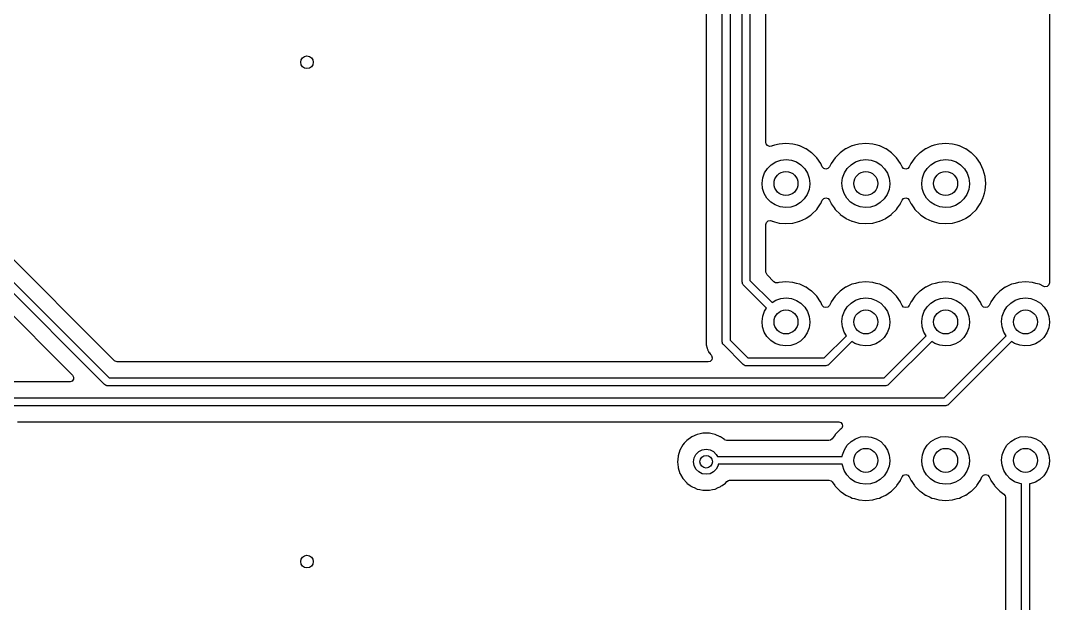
# Model space of a CAD drawing. Extents: x 144 to 253, y -181 to -52.
# Drawn here: x 220.76 to 253.49, y -135.31 to -116.79 of the extents above; entities that cross this region are included whole.
import ezdxf

# ---------------------------------------------------------------- set-up
doc = ezdxf.new("R2010")
doc.units = 0
doc.layers.add('BLACK', color=7, linetype='CONTINUOUS')

msp = doc.modelspace()

# ---------------------------------------------------------------- linework, layer by layer
at = {"layer": 'BLACK', "linetype": 'CONTINUOUS'}
for p, q in [((253.492, -94.4685), (253.492, -125.122)), ((243.715, -125.096), (243.715, -114.352)), ((243.965, -114.3), (243.965, -125.044)), ((244.474, -120.663), (244.474, -114.379)), ((243.08, -127), (243.08, -114.987)), ((243.33, -114.935), (243.33, -126.948)), ((242.571, -115.25), (242.571, -126.921)), ((223.745, -127.6), (213.229, -117.083)), ((212.813, -117.387), (223.572, -128.145)), ((223.432, -128.358), (212.673, -117.6)), ((212.5, -118.145), (222.411, -128.056)), ((244.479, -120.7), (244.474, -120.663)), ((244.518, -120.759), (244.479, -120.7)), ((244.583, -120.788), (244.518, -120.759)), ((244.653, -120.777), (244.583, -120.788)), ((244.669, -120.77), (244.653, -120.777)), ((244.674, -120.768), (244.669, -120.77)), ((244.669, -120.77), (244.669, -120.77)), ((244.679, -120.766), (244.674, -120.768)), ((244.745, -120.749), (244.679, -120.766)), ((244.679, -120.766), (244.679, -120.766)), ((244.889, -120.71), (244.745, -120.749)), ((245.11, -120.691), (244.889, -120.71)), ((245.331, -120.71), (245.11, -120.691)), ((245.475, -120.749), (245.331, -120.71)), ((245.541, -120.766), (245.475, -120.749)), ((245.546, -120.768), (245.541, -120.766)), ((245.541, -120.766), (245.541, -120.766)), ((245.551, -120.77), (245.546, -120.768)), ((245.743, -120.859), (245.551, -120.77)), ((245.551, -120.77), (245.551, -120.77)), ((247.209, -120.77), (247.017, -120.859)), ((247.214, -120.768), (247.209, -120.77)), ((247.209, -120.77), (247.209, -120.77)), ((247.219, -120.766), (247.214, -120.768)), ((247.285, -120.749), (247.219, -120.766)), ((247.219, -120.766), (247.219, -120.766)), ((247.429, -120.71), (247.285, -120.749)), ((247.65, -120.691), (247.429, -120.71)), ((247.871, -120.71), (247.65, -120.691)), ((248.015, -120.749), (247.871, -120.71)), ((248.081, -120.766), (248.015, -120.749)), ((248.086, -120.768), (248.081, -120.766)), ((248.081, -120.766), (248.081, -120.766)), ((248.091, -120.77), (248.086, -120.768)), ((248.283, -120.859), (248.091, -120.77)), ((248.091, -120.77), (248.091, -120.77)), ((249.749, -120.77), (249.557, -120.859)), ((249.754, -120.768), (249.749, -120.77)), ((249.749, -120.77), (249.749, -120.77)), ((249.759, -120.766), (249.754, -120.768)), ((249.825, -120.749), (249.759, -120.766)), ((249.759, -120.766), (249.759, -120.766)), ((249.969, -120.71), (249.825, -120.749)), ((250.19, -120.691), (249.969, -120.71)), ((250.411, -120.71), (250.19, -120.691)), ((250.555, -120.749), (250.411, -120.71)), ((250.621, -120.766), (250.555, -120.749)), ((250.626, -120.768), (250.621, -120.766)), ((250.621, -120.766), (250.621, -120.766)), ((250.631, -120.77), (250.626, -120.768)), ((250.823, -120.859), (250.631, -120.77)), ((250.631, -120.77), (250.631, -120.77)), ((245.748, -120.862), (245.743, -120.859)), ((245.743, -120.859), (245.743, -120.859)), ((245.754, -120.866), (245.748, -120.862)), ((245.925, -120.986), (245.754, -120.866)), ((245.93, -120.989), (245.925, -120.986)), ((245.925, -120.986), (245.925, -120.986)), ((246.087, -121.146), (245.93, -120.989)), ((246.83, -120.989), (246.673, -121.146)), ((246.835, -120.986), (246.83, -120.989)), ((247.008, -120.865), (246.835, -120.986)), ((246.835, -120.986), (246.835, -120.986)), ((247.012, -120.862), (247.008, -120.865)), ((247.008, -120.865), (247.008, -120.865)), ((247.017, -120.859), (247.012, -120.862)), ((247.017, -120.859), (247.017, -120.859)), ((248.288, -120.862), (248.283, -120.859)), ((248.283, -120.859), (248.283, -120.859)), ((248.294, -120.866), (248.288, -120.862)), ((248.465, -120.986), (248.294, -120.866)), ((248.47, -120.989), (248.465, -120.986)), ((248.465, -120.986), (248.465, -120.986)), ((248.627, -121.146), (248.47, -120.989)), ((249.37, -120.989), (249.213, -121.146)), ((249.375, -120.986), (249.37, -120.989)), ((249.548, -120.865), (249.375, -120.986)), ((249.375, -120.986), (249.375, -120.986)), ((249.552, -120.862), (249.548, -120.865)), ((249.548, -120.865), (249.548, -120.865)), ((249.557, -120.859), (249.552, -120.862)), ((249.557, -120.859), (249.557, -120.859)), ((250.828, -120.862), (250.823, -120.859)), ((250.823, -120.859), (250.823, -120.859)), ((250.834, -120.866), (250.828, -120.862)), ((251.005, -120.986), (250.834, -120.866)), ((251.01, -120.989), (251.005, -120.986)), ((251.005, -120.986), (251.005, -120.986)), ((251.167, -121.146), (251.01, -120.989)), ((244.519, -121.484), (244.641, -121.366)), ((244.641, -121.366), (244.786, -121.277)), ((244.786, -121.277), (244.946, -121.222)), ((244.946, -121.222), (245.115, -121.204)), ((245.115, -121.204), (245.284, -121.224)), ((245.284, -121.224), (245.444, -121.281)), ((245.444, -121.281), (245.587, -121.372)), ((245.587, -121.372), (245.707, -121.493)), ((246.214, -121.328), (246.087, -121.146)), ((246.217, -121.333), (246.214, -121.328)), ((246.266, -121.438), (246.217, -121.333)), ((246.217, -121.333), (246.217, -121.333)), ((246.311, -121.491), (246.266, -121.438)), ((246.494, -121.438), (246.447, -121.492)), ((246.543, -121.333), (246.494, -121.438)), ((246.546, -121.328), (246.543, -121.333)), ((246.543, -121.333), (246.543, -121.333)), ((246.673, -121.146), (246.546, -121.328)), ((247.059, -121.484), (247.181, -121.366)), ((247.181, -121.366), (247.326, -121.277)), ((247.326, -121.277), (247.486, -121.222)), ((247.486, -121.222), (247.655, -121.204)), ((247.655, -121.204), (247.824, -121.224)), ((247.824, -121.224), (247.984, -121.281)), ((247.984, -121.281), (248.127, -121.372)), ((248.127, -121.372), (248.247, -121.493)), ((248.754, -121.328), (248.627, -121.146)), ((248.757, -121.333), (248.754, -121.328)), ((248.806, -121.438), (248.757, -121.333)), ((248.757, -121.333), (248.757, -121.333)), ((248.851, -121.491), (248.806, -121.438)), ((249.034, -121.438), (248.987, -121.492)), ((249.083, -121.333), (249.034, -121.438)), ((249.086, -121.328), (249.083, -121.333)), ((249.083, -121.333), (249.083, -121.333)), ((249.213, -121.146), (249.086, -121.328)), ((249.599, -121.484), (249.721, -121.366)), ((249.721, -121.366), (249.866, -121.277)), ((249.866, -121.277), (250.026, -121.222)), ((250.026, -121.222), (250.195, -121.204)), ((250.195, -121.204), (250.364, -121.224)), ((250.364, -121.224), (250.524, -121.281)), ((250.524, -121.281), (250.667, -121.372)), ((250.667, -121.372), (250.787, -121.493)), ((251.294, -121.328), (251.167, -121.146)), ((251.297, -121.333), (251.294, -121.328)), ((251.302, -121.344), (251.297, -121.333)), ((251.297, -121.333), (251.297, -121.333)), ((251.388, -121.53), (251.302, -121.344)), ((244.369, -121.787), (244.427, -121.627)), ((244.427, -121.627), (244.519, -121.484)), ((245.707, -121.493), (245.797, -121.637)), ((245.797, -121.637), (245.853, -121.797)), ((246.379, -121.511), (246.311, -121.491)), ((246.447, -121.492), (246.379, -121.511)), ((246.909, -121.787), (246.967, -121.627)), ((246.967, -121.627), (247.059, -121.484)), ((248.247, -121.493), (248.337, -121.637)), ((248.337, -121.637), (248.393, -121.797)), ((248.919, -121.511), (248.851, -121.491)), ((248.987, -121.492), (248.919, -121.511)), ((249.449, -121.787), (249.507, -121.627)), ((249.507, -121.627), (249.599, -121.484)), ((250.787, -121.493), (250.877, -121.637)), ((250.877, -121.637), (250.933, -121.797)), ((251.446, -121.745), (251.388, -121.53)), ((251.465, -121.966), (251.446, -121.745)), ((244.348, -121.955), (244.369, -121.787)), ((244.365, -122.124), (244.348, -121.955)), ((245.872, -121.987), (245.848, -122.156)), ((245.853, -121.797), (245.872, -121.966)), ((245.872, -121.966), (245.872, -121.987)), ((246.888, -121.955), (246.909, -121.787)), ((246.905, -122.124), (246.888, -121.955)), ((248.412, -121.987), (248.388, -122.156)), ((248.393, -121.797), (248.412, -121.966)), ((248.412, -121.966), (248.412, -121.987)), ((249.428, -121.955), (249.449, -121.787)), ((249.445, -122.124), (249.428, -121.955)), ((250.952, -121.987), (250.928, -122.156)), ((250.933, -121.797), (250.952, -121.966)), ((250.952, -121.966), (250.952, -121.987)), ((251.446, -122.187), (251.465, -121.966)), ((244.418, -122.286), (244.365, -122.124)), ((244.506, -122.431), (244.418, -122.286)), ((245.788, -122.314), (245.694, -122.456)), ((245.848, -122.156), (245.788, -122.314)), ((246.313, -122.44), (246.381, -122.421)), ((246.381, -122.421), (246.449, -122.441)), ((246.958, -122.286), (246.905, -122.124)), ((247.046, -122.431), (246.958, -122.286)), ((248.328, -122.314), (248.234, -122.456)), ((248.388, -122.156), (248.328, -122.314)), ((248.853, -122.44), (248.921, -122.421)), ((248.921, -122.421), (248.989, -122.441)), ((249.498, -122.286), (249.445, -122.124)), ((249.586, -122.431), (249.498, -122.286)), ((250.868, -122.314), (250.774, -122.456)), ((250.928, -122.156), (250.868, -122.314)), ((251.297, -122.599), (251.386, -122.407)), ((251.386, -122.407), (251.388, -122.402)), ((251.386, -122.407), (251.386, -122.407)), ((251.388, -122.402), (251.394, -122.381)), ((251.394, -122.381), (251.422, -122.276)), ((251.422, -122.276), (251.446, -122.187)), ((244.624, -122.553), (244.506, -122.431)), ((244.766, -122.646), (244.624, -122.553)), ((244.926, -122.705), (244.766, -122.646)), ((245.094, -122.728), (244.926, -122.705)), ((245.263, -122.712), (245.094, -122.728)), ((245.425, -122.66), (245.263, -122.712)), ((245.571, -122.573), (245.425, -122.66)), ((245.694, -122.456), (245.571, -122.573)), ((246.087, -122.786), (246.119, -122.739)), ((246.119, -122.739), (246.211, -122.608)), ((246.211, -122.608), (246.214, -122.604)), ((246.211, -122.608), (246.211, -122.608)), ((246.214, -122.604), (246.217, -122.599)), ((246.217, -122.599), (246.266, -122.494)), ((246.217, -122.599), (246.217, -122.599)), ((246.266, -122.494), (246.313, -122.44)), ((246.449, -122.441), (246.494, -122.494)), ((246.494, -122.494), (246.543, -122.599)), ((246.543, -122.599), (246.543, -122.599)), ((246.543, -122.599), (246.546, -122.604)), ((246.546, -122.604), (246.549, -122.608)), ((246.549, -122.608), (246.549, -122.608)), ((246.549, -122.608), (246.641, -122.739)), ((246.641, -122.739), (246.673, -122.786)), ((247.164, -122.553), (247.046, -122.431)), ((247.306, -122.646), (247.164, -122.553)), ((247.466, -122.705), (247.306, -122.646)), ((247.634, -122.728), (247.466, -122.705)), ((247.803, -122.712), (247.634, -122.728)), ((247.965, -122.66), (247.803, -122.712)), ((248.111, -122.573), (247.965, -122.66)), ((248.234, -122.456), (248.111, -122.573)), ((248.627, -122.786), (248.659, -122.739)), ((248.659, -122.739), (248.751, -122.608)), ((248.751, -122.608), (248.754, -122.604)), ((248.751, -122.608), (248.751, -122.608)), ((248.754, -122.604), (248.757, -122.599)), ((248.757, -122.599), (248.806, -122.494)), ((248.757, -122.599), (248.757, -122.599)), ((248.806, -122.494), (248.853, -122.44)), ((248.989, -122.441), (249.034, -122.494)), ((249.034, -122.494), (249.083, -122.599)), ((249.083, -122.599), (249.083, -122.599)), ((249.083, -122.599), (249.086, -122.604)), ((249.086, -122.604), (249.089, -122.608)), ((249.089, -122.608), (249.089, -122.608)), ((249.089, -122.608), (249.181, -122.739)), ((249.181, -122.739), (249.213, -122.786)), ((249.704, -122.553), (249.586, -122.431)), ((249.846, -122.646), (249.704, -122.553)), ((250.006, -122.705), (249.846, -122.646)), ((250.174, -122.728), (250.006, -122.705)), ((250.343, -122.712), (250.174, -122.728)), ((250.505, -122.66), (250.343, -122.712)), ((250.651, -122.573), (250.505, -122.66)), ((250.774, -122.456), (250.651, -122.573)), ((251.167, -122.786), (251.199, -122.739)), ((251.199, -122.739), (251.291, -122.608)), ((251.291, -122.608), (251.294, -122.604)), ((251.291, -122.608), (251.291, -122.608)), ((251.294, -122.604), (251.297, -122.599)), ((251.297, -122.599), (251.297, -122.599)), ((245.551, -123.162), (245.743, -123.073)), ((245.743, -123.073), (245.748, -123.071)), ((245.743, -123.073), (245.743, -123.073)), ((245.748, -123.071), (245.897, -122.966)), ((245.897, -122.966), (245.925, -122.946)), ((245.925, -122.946), (245.93, -122.943)), ((245.925, -122.946), (245.925, -122.946)), ((245.93, -122.943), (246.087, -122.786)), ((246.673, -122.786), (246.83, -122.943)), ((246.83, -122.943), (246.835, -122.946)), ((246.835, -122.946), (246.835, -122.946)), ((246.835, -122.946), (246.863, -122.966)), ((246.863, -122.966), (247.012, -123.071)), ((247.012, -123.071), (247.017, -123.073)), ((247.017, -123.073), (247.017, -123.073)), ((247.017, -123.073), (247.209, -123.162)), ((248.091, -123.162), (248.283, -123.073)), ((248.283, -123.073), (248.288, -123.071)), ((248.283, -123.073), (248.283, -123.073)), ((248.288, -123.071), (248.437, -122.966)), ((248.437, -122.966), (248.465, -122.946)), ((248.465, -122.946), (248.47, -122.943)), ((248.465, -122.946), (248.465, -122.946)), ((248.47, -122.943), (248.627, -122.786)), ((249.213, -122.786), (249.37, -122.943)), ((249.37, -122.943), (249.375, -122.946)), ((249.375, -122.946), (249.375, -122.946)), ((249.375, -122.946), (249.403, -122.966)), ((249.403, -122.966), (249.552, -123.071)), ((249.552, -123.071), (249.557, -123.073)), ((249.557, -123.073), (249.557, -123.073)), ((249.557, -123.073), (249.749, -123.162)), ((250.631, -123.162), (250.823, -123.073)), ((250.823, -123.073), (250.828, -123.071)), ((250.823, -123.073), (250.823, -123.073)), ((250.828, -123.071), (250.977, -122.966)), ((250.977, -122.966), (251.005, -122.946)), ((251.005, -122.946), (251.01, -122.943)), ((251.005, -122.946), (251.005, -122.946)), ((251.01, -122.943), (251.167, -122.786)), ((244.474, -123.269), (244.494, -123.201)), ((244.474, -124.781), (244.474, -123.269)), ((244.494, -123.201), (244.547, -123.154)), ((244.547, -123.154), (244.617, -123.144)), ((244.617, -123.144), (244.653, -123.155)), ((244.653, -123.155), (244.669, -123.162)), ((244.669, -123.162), (244.669, -123.162)), ((244.669, -123.162), (244.674, -123.164)), ((244.674, -123.164), (244.679, -123.166)), ((244.679, -123.166), (244.679, -123.166)), ((244.679, -123.166), (244.745, -123.184)), ((244.745, -123.184), (244.889, -123.222)), ((244.889, -123.222), (245.11, -123.241)), ((245.11, -123.241), (245.331, -123.222)), ((245.331, -123.222), (245.475, -123.184)), ((245.475, -123.184), (245.541, -123.166)), ((245.541, -123.166), (245.546, -123.164)), ((245.541, -123.166), (245.541, -123.166)), ((245.546, -123.164), (245.551, -123.162)), ((247.209, -123.162), (247.214, -123.164)), ((247.214, -123.164), (247.219, -123.166)), ((247.219, -123.166), (247.219, -123.166)), ((247.219, -123.166), (247.285, -123.184)), ((247.285, -123.184), (247.429, -123.222)), ((247.429, -123.222), (247.65, -123.241)), ((247.65, -123.241), (247.871, -123.222)), ((247.871, -123.222), (248.015, -123.184)), ((248.015, -123.184), (248.081, -123.166)), ((248.081, -123.166), (248.086, -123.164)), ((248.081, -123.166), (248.081, -123.166)), ((248.086, -123.164), (248.091, -123.162)), ((249.749, -123.162), (249.754, -123.164)), ((249.754, -123.164), (249.759, -123.166)), ((249.759, -123.166), (249.759, -123.166)), ((249.759, -123.166), (249.825, -123.184)), ((249.825, -123.184), (249.969, -123.222)), ((249.969, -123.222), (250.19, -123.241)), ((250.19, -123.241), (250.411, -123.222)), ((250.411, -123.222), (250.555, -123.184)), ((250.555, -123.184), (250.621, -123.166)), ((250.621, -123.166), (250.626, -123.164)), ((250.621, -123.166), (250.621, -123.166)), ((250.626, -123.164), (250.631, -123.162)), ((243.965, -125.044), (244.669, -125.748)), ((244.476, -124.808), (244.474, -124.781)), ((244.51, -124.871), (244.476, -124.808)), ((244.728, -125.088), (244.51, -124.871)), ((243.724, -125.126), (243.715, -125.096)), ((243.73, -125.156), (243.724, -125.126)), ((243.734, -125.161), (243.73, -125.156)), ((243.735, -125.164), (243.734, -125.161)), ((243.738, -125.167), (243.735, -125.164)), ((243.752, -125.184), (243.738, -125.167)), ((244.493, -125.926), (243.752, -125.184)), ((244.779, -125.119), (244.728, -125.088)), ((244.849, -125.121), (244.779, -125.119)), ((244.883, -125.111), (244.849, -125.121)), ((244.889, -125.11), (244.883, -125.111)), ((244.883, -125.111), (244.883, -125.111)), ((245.11, -125.091), (244.889, -125.11)), ((245.331, -125.11), (245.11, -125.091)), ((245.441, -125.139), (245.331, -125.11)), ((245.541, -125.166), (245.441, -125.139)), ((245.546, -125.168), (245.541, -125.166)), ((245.541, -125.166), (245.541, -125.166)), ((245.551, -125.17), (245.546, -125.168)), ((245.743, -125.259), (245.551, -125.17)), ((245.551, -125.17), (245.551, -125.17)), ((245.748, -125.262), (245.743, -125.259)), ((245.743, -125.259), (245.743, -125.259)), ((245.818, -125.311), (245.748, -125.262)), ((245.925, -125.386), (245.818, -125.311)), ((247.008, -125.265), (246.835, -125.386)), ((247.012, -125.262), (247.008, -125.265)), ((247.008, -125.265), (247.008, -125.265)), ((247.017, -125.259), (247.012, -125.262)), ((247.209, -125.17), (247.017, -125.259)), ((247.017, -125.259), (247.017, -125.259)), ((247.214, -125.168), (247.209, -125.17)), ((247.209, -125.17), (247.209, -125.17)), ((247.219, -125.166), (247.214, -125.168)), ((247.319, -125.139), (247.219, -125.166)), ((247.219, -125.166), (247.219, -125.166)), ((247.429, -125.11), (247.319, -125.139)), ((247.65, -125.091), (247.429, -125.11)), ((247.871, -125.11), (247.65, -125.091)), ((247.981, -125.139), (247.871, -125.11)), ((248.081, -125.166), (247.981, -125.139)), ((248.086, -125.168), (248.081, -125.166)), ((248.081, -125.166), (248.081, -125.166)), ((248.091, -125.17), (248.086, -125.168)), ((248.283, -125.259), (248.091, -125.17)), ((248.091, -125.17), (248.091, -125.17)), ((248.288, -125.262), (248.283, -125.259)), ((248.283, -125.259), (248.283, -125.259)), ((248.358, -125.311), (248.288, -125.262)), ((248.465, -125.386), (248.358, -125.311)), ((249.548, -125.265), (249.375, -125.386)), ((249.552, -125.262), (249.548, -125.265)), ((249.548, -125.265), (249.548, -125.265)), ((249.557, -125.259), (249.552, -125.262)), ((249.749, -125.17), (249.557, -125.259)), ((249.557, -125.259), (249.557, -125.259)), ((249.754, -125.168), (249.749, -125.17)), ((249.749, -125.17), (249.749, -125.17)), ((249.759, -125.166), (249.754, -125.168)), ((249.859, -125.139), (249.759, -125.166)), ((249.759, -125.166), (249.759, -125.166)), ((249.969, -125.11), (249.859, -125.139)), ((250.19, -125.091), (249.969, -125.11)), ((250.411, -125.11), (250.19, -125.091)), ((250.521, -125.139), (250.411, -125.11)), ((250.621, -125.166), (250.521, -125.139)), ((250.626, -125.168), (250.621, -125.166)), ((250.621, -125.166), (250.621, -125.166)), ((250.631, -125.17), (250.626, -125.168)), ((250.823, -125.259), (250.631, -125.17)), ((250.631, -125.17), (250.631, -125.17)), ((250.828, -125.262), (250.823, -125.259)), ((250.823, -125.259), (250.823, -125.259)), ((250.898, -125.311), (250.828, -125.262)), ((251.005, -125.386), (250.898, -125.311)), ((252.088, -125.265), (251.915, -125.386)), ((252.092, -125.262), (252.088, -125.265)), ((252.088, -125.265), (252.088, -125.265)), ((252.097, -125.259), (252.092, -125.262)), ((252.289, -125.17), (252.097, -125.259)), ((252.097, -125.259), (252.097, -125.259)), ((252.294, -125.168), (252.289, -125.17)), ((252.289, -125.17), (252.289, -125.17)), ((252.299, -125.166), (252.294, -125.168)), ((252.399, -125.139), (252.299, -125.166)), ((252.299, -125.166), (252.299, -125.166)), ((252.509, -125.11), (252.399, -125.139)), ((252.73, -125.091), (252.509, -125.11)), ((252.951, -125.11), (252.73, -125.091)), ((253.061, -125.139), (252.951, -125.11)), ((253.161, -125.166), (253.061, -125.139)), ((253.166, -125.168), (253.161, -125.166)), ((253.161, -125.166), (253.161, -125.166)), ((253.171, -125.17), (253.166, -125.168)), ((253.313, -125.236), (253.171, -125.17)), ((253.171, -125.17), (253.171, -125.17)), ((253.348, -125.246), (253.313, -125.236)), ((253.418, -125.236), (253.348, -125.246)), ((253.472, -125.19), (253.418, -125.236)), ((253.492, -125.122), (253.472, -125.19)), ((244.669, -125.748), (244.786, -125.677)), ((244.786, -125.677), (244.946, -125.622)), ((244.946, -125.622), (245.115, -125.604)), ((245.115, -125.604), (245.284, -125.624)), ((245.284, -125.624), (245.444, -125.681)), ((245.444, -125.681), (245.587, -125.772)), ((245.93, -125.389), (245.925, -125.386)), ((245.925, -125.386), (245.925, -125.386)), ((246.087, -125.546), (245.93, -125.389)), ((246.09, -125.551), (246.087, -125.546)), ((246.211, -125.724), (246.09, -125.551)), ((246.09, -125.551), (246.09, -125.551)), ((246.67, -125.551), (246.549, -125.724)), ((246.673, -125.546), (246.67, -125.551)), ((246.67, -125.551), (246.67, -125.551)), ((246.83, -125.389), (246.673, -125.546)), ((246.835, -125.386), (246.83, -125.389)), ((246.835, -125.386), (246.835, -125.386)), ((247.181, -125.766), (247.326, -125.677)), ((247.326, -125.677), (247.486, -125.622)), ((247.486, -125.622), (247.655, -125.604)), ((247.655, -125.604), (247.824, -125.624)), ((247.824, -125.624), (247.984, -125.681)), ((247.984, -125.681), (248.127, -125.772)), ((248.47, -125.389), (248.465, -125.386)), ((248.465, -125.386), (248.465, -125.386)), ((248.627, -125.546), (248.47, -125.389)), ((248.63, -125.551), (248.627, -125.546)), ((248.751, -125.724), (248.63, -125.551)), ((248.63, -125.551), (248.63, -125.551)), ((249.21, -125.551), (249.089, -125.724)), ((249.213, -125.546), (249.21, -125.551)), ((249.21, -125.551), (249.21, -125.551)), ((249.37, -125.389), (249.213, -125.546)), ((249.375, -125.386), (249.37, -125.389)), ((249.375, -125.386), (249.375, -125.386)), ((249.721, -125.766), (249.866, -125.677)), ((249.866, -125.677), (250.026, -125.622)), ((250.026, -125.622), (250.195, -125.604)), ((250.195, -125.604), (250.364, -125.624)), ((250.364, -125.624), (250.524, -125.681)), ((250.524, -125.681), (250.667, -125.772)), ((251.01, -125.389), (251.005, -125.386)), ((251.005, -125.386), (251.005, -125.386)), ((251.167, -125.546), (251.01, -125.389)), ((251.17, -125.551), (251.167, -125.546)), ((251.291, -125.724), (251.17, -125.551)), ((251.17, -125.551), (251.17, -125.551)), ((251.75, -125.551), (251.629, -125.724)), ((251.753, -125.546), (251.75, -125.551)), ((251.75, -125.551), (251.75, -125.551)), ((251.91, -125.389), (251.753, -125.546)), ((251.915, -125.386), (251.91, -125.389)), ((251.915, -125.386), (251.915, -125.386)), ((252.261, -125.766), (252.406, -125.677)), ((252.406, -125.677), (252.566, -125.622)), ((252.566, -125.622), (252.735, -125.604)), ((252.735, -125.604), (252.904, -125.624)), ((252.904, -125.624), (253.064, -125.681)), ((253.064, -125.681), (253.207, -125.772)), ((244.369, -126.187), (244.427, -126.027)), ((244.427, -126.027), (244.493, -125.926)), ((245.587, -125.772), (245.707, -125.893)), ((245.707, -125.893), (245.797, -126.037)), ((246.214, -125.728), (246.211, -125.724)), ((246.217, -125.733), (246.214, -125.728)), ((246.266, -125.838), (246.217, -125.733)), ((246.217, -125.733), (246.217, -125.733)), ((246.311, -125.891), (246.266, -125.838)), ((246.379, -125.911), (246.311, -125.891)), ((246.447, -125.892), (246.379, -125.911)), ((246.494, -125.838), (246.447, -125.892)), ((246.543, -125.733), (246.494, -125.838)), ((246.546, -125.728), (246.543, -125.733)), ((246.543, -125.733), (246.543, -125.733)), ((246.549, -125.724), (246.546, -125.728)), ((246.909, -126.187), (246.967, -126.027)), ((246.967, -126.027), (247.059, -125.884)), ((247.059, -125.884), (247.181, -125.766)), ((248.127, -125.772), (248.247, -125.893)), ((248.247, -125.893), (248.337, -126.037)), ((248.754, -125.728), (248.751, -125.724)), ((248.757, -125.733), (248.754, -125.728)), ((248.806, -125.838), (248.757, -125.733)), ((248.757, -125.733), (248.757, -125.733)), ((248.851, -125.891), (248.806, -125.838)), ((248.919, -125.911), (248.851, -125.891)), ((248.987, -125.892), (248.919, -125.911)), ((249.034, -125.838), (248.987, -125.892)), ((249.083, -125.733), (249.034, -125.838)), ((249.086, -125.728), (249.083, -125.733)), ((249.083, -125.733), (249.083, -125.733)), ((249.089, -125.724), (249.086, -125.728)), ((249.449, -126.187), (249.507, -126.027)), ((249.507, -126.027), (249.599, -125.884)), ((249.599, -125.884), (249.721, -125.766)), ((250.667, -125.772), (250.787, -125.893)), ((250.787, -125.893), (250.877, -126.037)), ((251.294, -125.728), (251.291, -125.724)), ((251.297, -125.733), (251.294, -125.728)), ((251.346, -125.838), (251.297, -125.733)), ((251.297, -125.733), (251.297, -125.733)), ((251.391, -125.891), (251.346, -125.838)), ((251.459, -125.911), (251.391, -125.891)), ((251.527, -125.892), (251.459, -125.911)), ((251.574, -125.838), (251.527, -125.892)), ((251.623, -125.733), (251.574, -125.838)), ((251.626, -125.728), (251.623, -125.733)), ((251.623, -125.733), (251.623, -125.733)), ((251.629, -125.724), (251.626, -125.728)), ((251.989, -126.187), (252.047, -126.027)), ((252.047, -126.027), (252.139, -125.884)), ((252.139, -125.884), (252.261, -125.766)), ((253.207, -125.772), (253.327, -125.893)), ((253.327, -125.893), (253.417, -126.037)), ((244.348, -126.355), (244.369, -126.187)), ((244.365, -126.524), (244.348, -126.355)), ((245.797, -126.037), (245.853, -126.197)), ((245.853, -126.197), (245.872, -126.366)), ((246.888, -126.355), (246.909, -126.187)), ((246.905, -126.524), (246.888, -126.355)), ((248.337, -126.037), (248.393, -126.197)), ((248.393, -126.197), (248.412, -126.366)), ((249.428, -126.355), (249.449, -126.187)), ((249.445, -126.524), (249.428, -126.355)), ((250.877, -126.037), (250.933, -126.197)), ((250.933, -126.197), (250.952, -126.366)), ((251.968, -126.355), (251.989, -126.187)), ((251.985, -126.524), (251.968, -126.355)), ((253.417, -126.037), (253.473, -126.197)), ((253.473, -126.197), (253.492, -126.366)), ((244.418, -126.686), (244.365, -126.524)), ((245.848, -126.556), (245.788, -126.714)), ((245.872, -126.387), (245.848, -126.556)), ((245.872, -126.366), (245.872, -126.387)), ((246.958, -126.686), (246.905, -126.524)), ((248.388, -126.556), (248.328, -126.714)), ((248.412, -126.387), (248.388, -126.556)), ((248.412, -126.366), (248.412, -126.387)), ((249.498, -126.686), (249.445, -126.524)), ((250.928, -126.556), (250.868, -126.714)), ((250.952, -126.387), (250.928, -126.556)), ((250.952, -126.366), (250.952, -126.387)), ((252.038, -126.686), (251.985, -126.524)), ((253.468, -126.556), (253.408, -126.714)), ((253.492, -126.387), (253.468, -126.556)), ((253.492, -126.366), (253.492, -126.387)), ((242.571, -126.932), (242.569, -126.94)), ((242.569, -126.94), (242.57, -126.948)), ((242.57, -126.948), (242.57, -126.948)), ((242.57, -126.948), (242.571, -127.008)), ((242.571, -126.921), (242.571, -126.932)), ((242.571, -127.008), (242.571, -127.012)), ((243.089, -127.03), (243.08, -127)), ((243.33, -126.948), (243.892, -127.51)), ((244.506, -126.831), (244.418, -126.686)), ((244.624, -126.953), (244.506, -126.831)), ((244.766, -127.046), (244.624, -126.953)), ((245.571, -126.973), (245.425, -127.06)), ((245.694, -126.856), (245.571, -126.973)), ((245.788, -126.714), (245.694, -126.856)), ((246.329, -127.51), (247.032, -126.807)), ((247.21, -126.983), (246.469, -127.723)), ((247.032, -126.807), (246.958, -126.686)), ((247.306, -127.046), (247.21, -126.983)), ((248.111, -126.973), (247.965, -127.06)), ((248.234, -126.856), (248.111, -126.973)), ((248.328, -126.714), (248.234, -126.856)), ((248.234, -128.145), (249.572, -126.807)), ((249.75, -126.983), (248.374, -128.358)), ((249.572, -126.807), (249.498, -126.686)), ((249.846, -127.046), (249.75, -126.983)), ((250.139, -128.78), (252.112, -126.807)), ((252.29, -126.983), (250.279, -128.993)), ((250.651, -126.973), (250.505, -127.06)), ((250.774, -126.856), (250.651, -126.973)), ((250.868, -126.714), (250.774, -126.856)), ((252.112, -126.807), (252.038, -126.686)), ((252.386, -127.046), (252.29, -126.983)), ((253.191, -126.973), (253.045, -127.06)), ((253.314, -126.856), (253.191, -126.973)), ((253.408, -126.714), (253.314, -126.856)), ((242.571, -127.012), (242.571, -127.04)), ((242.571, -127.04), (242.572, -127.044)), ((242.572, -127.044), (242.572, -127.044)), ((242.572, -127.044), (242.572, -127.044)), ((242.572, -127.044), (242.573, -127.056)), ((242.573, -127.056), (242.574, -127.1)), ((242.574, -127.1), (242.58, -127.119)), ((242.58, -127.119), (242.584, -127.139)), ((242.584, -127.139), (242.587, -127.159)), ((242.587, -127.159), (242.589, -127.166)), ((242.589, -127.166), (242.589, -127.166)), ((242.589, -127.166), (242.603, -127.2)), ((242.603, -127.2), (242.607, -127.211)), ((242.607, -127.211), (242.619, -127.254)), ((242.619, -127.254), (242.623, -127.26)), ((242.623, -127.26), (242.623, -127.26)), ((242.623, -127.26), (242.629, -127.271)), ((242.629, -127.271), (242.638, -127.289)), ((242.638, -127.289), (242.645, -127.308)), ((242.645, -127.308), (242.65, -127.314)), ((242.65, -127.314), (242.65, -127.314)), ((242.65, -127.314), (242.671, -127.343)), ((243.095, -127.06), (243.089, -127.03)), ((243.099, -127.065), (243.095, -127.06)), ((243.1, -127.068), (243.099, -127.065)), ((243.103, -127.071), (243.1, -127.068)), ((243.117, -127.088), (243.103, -127.071)), ((243.752, -127.723), (243.117, -127.088)), ((244.926, -127.105), (244.766, -127.046)), ((245.094, -127.128), (244.926, -127.105)), ((245.263, -127.112), (245.094, -127.128)), ((245.425, -127.06), (245.263, -127.112)), ((247.466, -127.105), (247.306, -127.046)), ((247.634, -127.128), (247.466, -127.105)), ((247.803, -127.112), (247.634, -127.128)), ((247.965, -127.06), (247.803, -127.112)), ((250.006, -127.105), (249.846, -127.046)), ((250.174, -127.128), (250.006, -127.105)), ((250.343, -127.112), (250.174, -127.128)), ((250.505, -127.06), (250.343, -127.112)), ((252.546, -127.105), (252.386, -127.046)), ((252.714, -127.128), (252.546, -127.105)), ((252.883, -127.112), (252.714, -127.128)), ((253.045, -127.06), (252.883, -127.112)), ((223.766, -127.616), (223.745, -127.6)), ((223.835, -127.636), (223.766, -127.616)), ((242.637, -127.636), (223.835, -127.636)), ((242.696, -127.622), (242.637, -127.636)), ((242.671, -127.343), (242.678, -127.353)), ((242.678, -127.353), (242.693, -127.378)), ((242.693, -127.378), (242.7, -127.391)), ((242.747, -127.572), (242.696, -127.622)), ((242.7, -127.391), (242.715, -127.406)), ((242.715, -127.406), (242.728, -127.421)), ((242.728, -127.421), (242.739, -127.436)), ((242.739, -127.436), (242.763, -127.503)), ((242.763, -127.503), (242.747, -127.572)), ((243.892, -127.51), (246.329, -127.51)), ((243.779, -127.738), (243.752, -127.723)), ((243.804, -127.755), (243.779, -127.738)), ((243.811, -127.756), (243.804, -127.755)), ((243.813, -127.757), (243.811, -127.756)), ((243.818, -127.757), (243.813, -127.757)), ((243.84, -127.76), (243.818, -127.757)), ((246.381, -127.76), (243.84, -127.76)), ((246.411, -127.751), (246.381, -127.76)), ((246.441, -127.745), (246.411, -127.751)), ((246.446, -127.741), (246.441, -127.745)), ((246.449, -127.74), (246.446, -127.741)), ((246.452, -127.737), (246.449, -127.74)), ((246.469, -127.723), (246.452, -127.737)), ((222.321, -128.272), (220.424, -128.272)), ((222.33, -128.271), (222.321, -128.272)), ((222.397, -128.246), (222.33, -128.271)), ((222.439, -128.19), (222.397, -128.246)), ((222.411, -128.056), (222.445, -128.119)), ((222.445, -128.119), (222.439, -128.19)), ((223.572, -128.145), (248.234, -128.145)), ((223.459, -128.373), (223.432, -128.358)), ((223.484, -128.39), (223.459, -128.373)), ((223.491, -128.391), (223.484, -128.39)), ((223.493, -128.392), (223.491, -128.391)), ((223.498, -128.392), (223.493, -128.392)), ((223.52, -128.395), (223.498, -128.392)), ((248.286, -128.395), (223.52, -128.395)), ((248.316, -128.386), (248.286, -128.395)), ((248.346, -128.38), (248.316, -128.386)), ((248.351, -128.376), (248.346, -128.38)), ((248.354, -128.375), (248.351, -128.376)), ((248.357, -128.372), (248.354, -128.375)), ((248.374, -128.358), (248.357, -128.372)), ((220.345, -128.78), (250.139, -128.78)), ((250.191, -129.03), (220.397, -129.03)), ((250.221, -129.021), (250.191, -129.03)), ((250.251, -129.015), (250.221, -129.021)), ((250.256, -129.011), (250.251, -129.015)), ((250.259, -129.01), (250.256, -129.011)), ((250.262, -129.007), (250.259, -129.01)), ((250.279, -128.993), (250.262, -129.007)), ((220.66, -129.538), (246.788, -129.538)), ((246.788, -129.538), (246.857, -129.559)), ((246.857, -129.559), (246.903, -129.612)), ((246.903, -129.612), (246.913, -129.682)), ((242.282, -129.944), (242.119, -130.016)), ((242.288, -129.941), (242.282, -129.944)), ((242.282, -129.944), (242.282, -129.944)), ((242.381, -129.921), (242.288, -129.941)), ((242.468, -129.903), (242.381, -129.921)), ((242.475, -129.901), (242.468, -129.903)), ((242.468, -129.903), (242.468, -129.903)), ((242.665, -129.901), (242.475, -129.901)), ((242.672, -129.903), (242.665, -129.901)), ((242.759, -129.921), (242.672, -129.903)), ((242.672, -129.903), (242.672, -129.903)), ((242.852, -129.941), (242.759, -129.921)), ((242.858, -129.944), (242.852, -129.941)), ((243.021, -130.016), (242.858, -129.944)), ((242.858, -129.944), (242.858, -129.944)), ((246.67, -129.951), (246.58, -130.079)), ((246.673, -129.946), (246.67, -129.951)), ((246.67, -129.951), (246.67, -129.951)), ((246.83, -129.789), (246.673, -129.946)), ((246.861, -129.768), (246.83, -129.789)), ((246.884, -129.747), (246.861, -129.768)), ((246.913, -129.682), (246.884, -129.747)), ((241.831, -130.273), (241.735, -130.438)), ((241.876, -130.223), (241.831, -130.273)), ((241.954, -130.136), (241.876, -130.223)), ((241.959, -130.131), (241.954, -130.136)), ((241.954, -130.136), (241.954, -130.136)), ((242.113, -130.019), (241.959, -130.131)), ((242.119, -130.016), (242.113, -130.019)), ((242.119, -130.016), (242.119, -130.016)), ((243.027, -130.019), (243.021, -130.016)), ((243.021, -130.016), (243.021, -130.016)), ((243.12, -130.087), (243.027, -130.019)), ((243.15, -130.108), (243.12, -130.087)), ((243.156, -130.113), (243.15, -130.108)), ((243.224, -130.133), (243.156, -130.113)), ((246.477, -130.133), (243.224, -130.133)), ((246.525, -130.123), (246.477, -130.133)), ((246.58, -130.079), (246.525, -130.123)), ((247.059, -130.284), (247.181, -130.166)), ((247.181, -130.166), (247.326, -130.077)), ((247.326, -130.077), (247.486, -130.022)), ((247.486, -130.022), (247.655, -130.004)), ((247.655, -130.004), (247.824, -130.024)), ((247.824, -130.024), (247.984, -130.081)), ((247.984, -130.081), (248.127, -130.172)), ((248.127, -130.172), (248.247, -130.293)), ((249.599, -130.284), (249.721, -130.166)), ((249.721, -130.166), (249.866, -130.077)), ((249.866, -130.077), (250.026, -130.022)), ((250.026, -130.022), (250.195, -130.004)), ((250.195, -130.004), (250.364, -130.024)), ((250.364, -130.024), (250.524, -130.081)), ((250.524, -130.081), (250.667, -130.172)), ((250.667, -130.172), (250.787, -130.293)), ((252.139, -130.284), (252.261, -130.166)), ((252.261, -130.166), (252.406, -130.077)), ((252.406, -130.077), (252.566, -130.022)), ((252.566, -130.022), (252.735, -130.004)), ((252.735, -130.004), (252.904, -130.024)), ((252.904, -130.024), (253.064, -130.081)), ((253.064, -130.081), (253.207, -130.172)), ((253.207, -130.172), (253.327, -130.293)), ((241.735, -130.438), (241.676, -130.62)), ((242.19, -130.686), (242.246, -130.575)), ((242.246, -130.575), (242.335, -130.486)), ((242.335, -130.486), (242.446, -130.43)), ((242.446, -130.43), (242.57, -130.41)), ((242.57, -130.41), (242.694, -130.43)), ((242.694, -130.43), (242.805, -130.486)), ((242.805, -130.486), (242.894, -130.575)), ((242.894, -130.575), (242.927, -130.641)), ((246.903, -130.641), (246.909, -130.587)), ((246.909, -130.587), (246.967, -130.427)), ((246.967, -130.427), (247.059, -130.284)), ((248.247, -130.293), (248.337, -130.437)), ((248.337, -130.437), (248.393, -130.597)), ((248.393, -130.597), (248.412, -130.766)), ((249.428, -130.755), (249.449, -130.587)), ((249.449, -130.587), (249.507, -130.427)), ((249.507, -130.427), (249.599, -130.284)), ((250.787, -130.293), (250.877, -130.437)), ((250.877, -130.437), (250.933, -130.597)), ((250.933, -130.597), (250.952, -130.766)), ((251.968, -130.755), (251.989, -130.587)), ((251.989, -130.587), (252.047, -130.427)), ((252.047, -130.427), (252.139, -130.284)), ((253.327, -130.293), (253.417, -130.437)), ((253.417, -130.437), (253.473, -130.597)), ((253.473, -130.597), (253.492, -130.766)), ((241.664, -130.742), (241.656, -130.81)), ((241.656, -130.81), (241.657, -130.817)), ((241.657, -130.817), (241.675, -130.987)), ((241.676, -130.627), (241.664, -130.742)), ((241.676, -130.62), (241.676, -130.627)), ((241.676, -130.627), (241.676, -130.627)), ((242.17, -130.81), (242.19, -130.686)), ((242.19, -130.934), (242.17, -130.81)), ((242.246, -131.045), (242.19, -130.934)), ((242.95, -130.934), (242.894, -131.045)), ((242.927, -130.641), (246.903, -130.641)), ((242.957, -130.891), (242.95, -130.934)), ((246.901, -130.891), (242.957, -130.891)), ((246.905, -130.924), (246.901, -130.891)), ((246.958, -131.086), (246.905, -130.924)), ((248.412, -130.787), (248.388, -130.956)), ((248.412, -130.766), (248.412, -130.787)), ((249.445, -130.924), (249.428, -130.755)), ((249.498, -131.086), (249.445, -130.924)), ((250.952, -130.787), (250.928, -130.956)), ((250.952, -130.766), (250.952, -130.787)), ((251.985, -130.924), (251.968, -130.755)), ((252.038, -131.086), (251.985, -130.924)), ((253.492, -130.787), (253.468, -130.956)), ((253.492, -130.766), (253.492, -130.787)), ((241.675, -130.987), (241.676, -131)), ((241.676, -131), (241.735, -131.182)), ((241.735, -131.182), (241.739, -131.187)), ((241.739, -131.187), (241.739, -131.187)), ((241.739, -131.187), (241.758, -131.221)), ((241.758, -131.221), (241.831, -131.347)), ((242.335, -131.134), (242.246, -131.045)), ((242.446, -131.19), (242.335, -131.134)), ((242.57, -131.21), (242.446, -131.19)), ((242.694, -131.19), (242.57, -131.21)), ((242.805, -131.134), (242.694, -131.19)), ((242.894, -131.045), (242.805, -131.134)), ((247.046, -131.231), (246.958, -131.086)), ((247.164, -131.353), (247.046, -131.231)), ((248.234, -131.256), (248.111, -131.373)), ((248.328, -131.114), (248.234, -131.256)), ((248.388, -130.956), (248.328, -131.114)), ((248.806, -131.294), (248.853, -131.24)), ((248.853, -131.24), (248.921, -131.221)), ((248.921, -131.221), (248.989, -131.241)), ((248.989, -131.241), (249.034, -131.294)), ((249.586, -131.231), (249.498, -131.086)), ((249.704, -131.353), (249.586, -131.231)), ((250.774, -131.256), (250.651, -131.373)), ((250.868, -131.114), (250.774, -131.256)), ((250.928, -130.956), (250.868, -131.114)), ((251.346, -131.294), (251.393, -131.24)), ((251.393, -131.24), (251.461, -131.221)), ((251.461, -131.221), (251.529, -131.241)), ((251.529, -131.241), (251.574, -131.294)), ((252.126, -131.231), (252.038, -131.086)), ((252.244, -131.353), (252.126, -131.231)), ((253.314, -131.256), (253.191, -131.373)), ((253.408, -131.114), (253.314, -131.256)), ((253.468, -130.956), (253.408, -131.114)), ((241.831, -131.347), (241.835, -131.352)), ((241.835, -131.352), (241.835, -131.352)), ((241.835, -131.352), (241.954, -131.484)), ((241.954, -131.484), (241.959, -131.489)), ((241.959, -131.489), (242.058, -131.561)), ((242.058, -131.561), (242.098, -131.59)), ((242.098, -131.59), (242.113, -131.601)), ((243.027, -131.601), (243.042, -131.59)), ((243.042, -131.59), (243.082, -131.561)), ((243.082, -131.561), (243.181, -131.489)), ((243.181, -131.489), (243.224, -131.441)), ((243.224, -131.441), (243.285, -131.404)), ((243.285, -131.404), (243.318, -131.4)), ((243.318, -131.4), (246.477, -131.4)), ((246.477, -131.4), (246.545, -131.42)), ((246.545, -131.42), (246.58, -131.453)), ((246.58, -131.453), (246.66, -131.566)), ((246.66, -131.566), (246.673, -131.586)), ((246.673, -131.586), (246.83, -131.743)), ((247.306, -131.446), (247.164, -131.353)), ((247.466, -131.505), (247.306, -131.446)), ((247.634, -131.528), (247.466, -131.505)), ((247.803, -131.512), (247.634, -131.528)), ((247.965, -131.46), (247.803, -131.512)), ((248.111, -131.373), (247.965, -131.46)), ((248.47, -131.743), (248.627, -131.586)), ((248.627, -131.586), (248.64, -131.566)), ((248.64, -131.566), (248.751, -131.408)), ((248.751, -131.408), (248.754, -131.404)), ((248.751, -131.408), (248.751, -131.408)), ((248.754, -131.404), (248.757, -131.399)), ((248.757, -131.399), (248.806, -131.294)), ((248.757, -131.399), (248.757, -131.399)), ((249.034, -131.294), (249.083, -131.399)), ((249.083, -131.399), (249.083, -131.399)), ((249.083, -131.399), (249.086, -131.404)), ((249.086, -131.404), (249.089, -131.408)), ((249.089, -131.408), (249.089, -131.408)), ((249.089, -131.408), (249.2, -131.566)), ((249.2, -131.566), (249.213, -131.586)), ((249.213, -131.586), (249.37, -131.743)), ((249.846, -131.446), (249.704, -131.353)), ((250.006, -131.505), (249.846, -131.446)), ((250.174, -131.528), (250.006, -131.505)), ((250.343, -131.512), (250.174, -131.528)), ((250.505, -131.46), (250.343, -131.512)), ((250.651, -131.373), (250.505, -131.46)), ((251.01, -131.743), (251.167, -131.586)), ((251.167, -131.586), (251.18, -131.566)), ((251.18, -131.566), (251.291, -131.408)), ((251.291, -131.408), (251.294, -131.404)), ((251.291, -131.408), (251.291, -131.408)), ((251.294, -131.404), (251.297, -131.399)), ((251.297, -131.399), (251.346, -131.294)), ((251.297, -131.399), (251.297, -131.399)), ((251.574, -131.294), (251.623, -131.399)), ((251.623, -131.399), (251.623, -131.399)), ((251.623, -131.399), (251.626, -131.404)), ((251.626, -131.404), (251.629, -131.408)), ((251.629, -131.408), (251.629, -131.408)), ((251.629, -131.408), (251.74, -131.566)), ((251.74, -131.566), (251.753, -131.586)), ((251.753, -131.586), (251.91, -131.743)), ((252.386, -131.446), (252.244, -131.353)), ((252.546, -131.505), (252.386, -131.446)), ((252.605, -131.513), (252.546, -131.505)), ((252.605, -140.918), (252.605, -131.513)), ((252.883, -131.512), (252.855, -131.515)), ((252.855, -131.515), (252.855, -140.97)), ((253.045, -131.46), (252.883, -131.512)), ((253.191, -131.373), (253.045, -131.46)), ((242.113, -131.601), (242.119, -131.604)), ((242.119, -131.604), (242.119, -131.604)), ((242.119, -131.604), (242.187, -131.634)), ((242.187, -131.634), (242.288, -131.679)), ((242.288, -131.679), (242.367, -131.696)), ((242.367, -131.696), (242.468, -131.717)), ((242.468, -131.717), (242.468, -131.717)), ((242.468, -131.717), (242.475, -131.719)), ((242.475, -131.719), (242.665, -131.719)), ((242.665, -131.719), (242.672, -131.717)), ((242.672, -131.717), (242.773, -131.696)), ((242.672, -131.717), (242.672, -131.717)), ((242.773, -131.696), (242.852, -131.679)), ((242.852, -131.679), (242.953, -131.634)), ((242.953, -131.634), (243.021, -131.604)), ((243.021, -131.604), (243.027, -131.601)), ((243.021, -131.604), (243.021, -131.604)), ((246.83, -131.743), (246.835, -131.746)), ((246.835, -131.746), (246.835, -131.746)), ((246.835, -131.746), (246.869, -131.77)), ((246.869, -131.77), (247.012, -131.871)), ((247.012, -131.871), (247.017, -131.873)), ((247.017, -131.873), (247.017, -131.873)), ((247.017, -131.873), (247.159, -131.939)), ((248.141, -131.939), (248.283, -131.873)), ((248.283, -131.873), (248.288, -131.871)), ((248.283, -131.873), (248.283, -131.873)), ((248.288, -131.871), (248.431, -131.77)), ((248.431, -131.77), (248.465, -131.746)), ((248.465, -131.746), (248.47, -131.743)), ((248.465, -131.746), (248.465, -131.746)), ((249.37, -131.743), (249.375, -131.746)), ((249.375, -131.746), (249.375, -131.746)), ((249.375, -131.746), (249.409, -131.77)), ((249.409, -131.77), (249.552, -131.871)), ((249.552, -131.871), (249.557, -131.873)), ((249.557, -131.873), (249.557, -131.873)), ((249.557, -131.873), (249.699, -131.939)), ((250.681, -131.939), (250.823, -131.873)), ((250.823, -131.873), (250.828, -131.871)), ((250.823, -131.873), (250.823, -131.873)), ((250.828, -131.871), (250.971, -131.77)), ((250.971, -131.77), (251.005, -131.746)), ((251.005, -131.746), (251.01, -131.743)), ((251.005, -131.746), (251.005, -131.746)), ((251.91, -131.743), (251.915, -131.746)), ((251.915, -131.746), (251.915, -131.746)), ((251.915, -131.746), (252.043, -131.836)), ((252.043, -131.836), (252.087, -131.891)), ((252.087, -131.891), (252.096, -131.939)), ((247.159, -131.939), (247.214, -131.964)), ((247.214, -131.964), (247.219, -131.966)), ((247.219, -131.966), (247.219, -131.966)), ((247.219, -131.966), (247.285, -131.984)), ((247.285, -131.984), (247.429, -132.022)), ((247.429, -132.022), (247.65, -132.041)), ((247.65, -132.041), (247.871, -132.022)), ((247.871, -132.022), (248.015, -131.984)), ((248.015, -131.984), (248.081, -131.966)), ((248.081, -131.966), (248.086, -131.964)), ((248.081, -131.966), (248.081, -131.966)), ((248.086, -131.964), (248.141, -131.939)), ((249.699, -131.939), (249.754, -131.964)), ((249.754, -131.964), (249.759, -131.966)), ((249.759, -131.966), (249.759, -131.966)), ((249.759, -131.966), (249.825, -131.984)), ((249.825, -131.984), (249.969, -132.022)), ((249.969, -132.022), (250.19, -132.041)), ((250.19, -132.041), (250.411, -132.022)), ((250.411, -132.022), (250.555, -131.984)), ((250.555, -131.984), (250.621, -131.966)), ((250.621, -131.966), (250.626, -131.964)), ((250.621, -131.966), (250.621, -131.966)), ((250.626, -131.964), (250.681, -131.939)), ((252.096, -131.939), (252.096, -137.624))]:
    msp.add_line(p, q, dxfattribs=at)
at = {"layer": 'BLACK'}
for centre, radius in [((229.87, -118.11), 0.2), ((245.11, -121.966), 0.381), ((247.65, -121.966), 0.381), ((250.19, -121.966), 0.381), ((245.11, -126.366), 0.381), ((247.65, -126.366), 0.381), ((250.19, -126.366), 0.381), ((252.73, -126.366), 0.381), ((242.57, -130.81), 0.2), ((247.65, -130.766), 0.381), ((250.19, -130.766), 0.381), ((252.73, -130.766), 0.381), ((229.87, -133.985), 0.2)]:
    msp.add_circle(centre, radius, dxfattribs=at)

doc.saveas('drawing.dxf')
